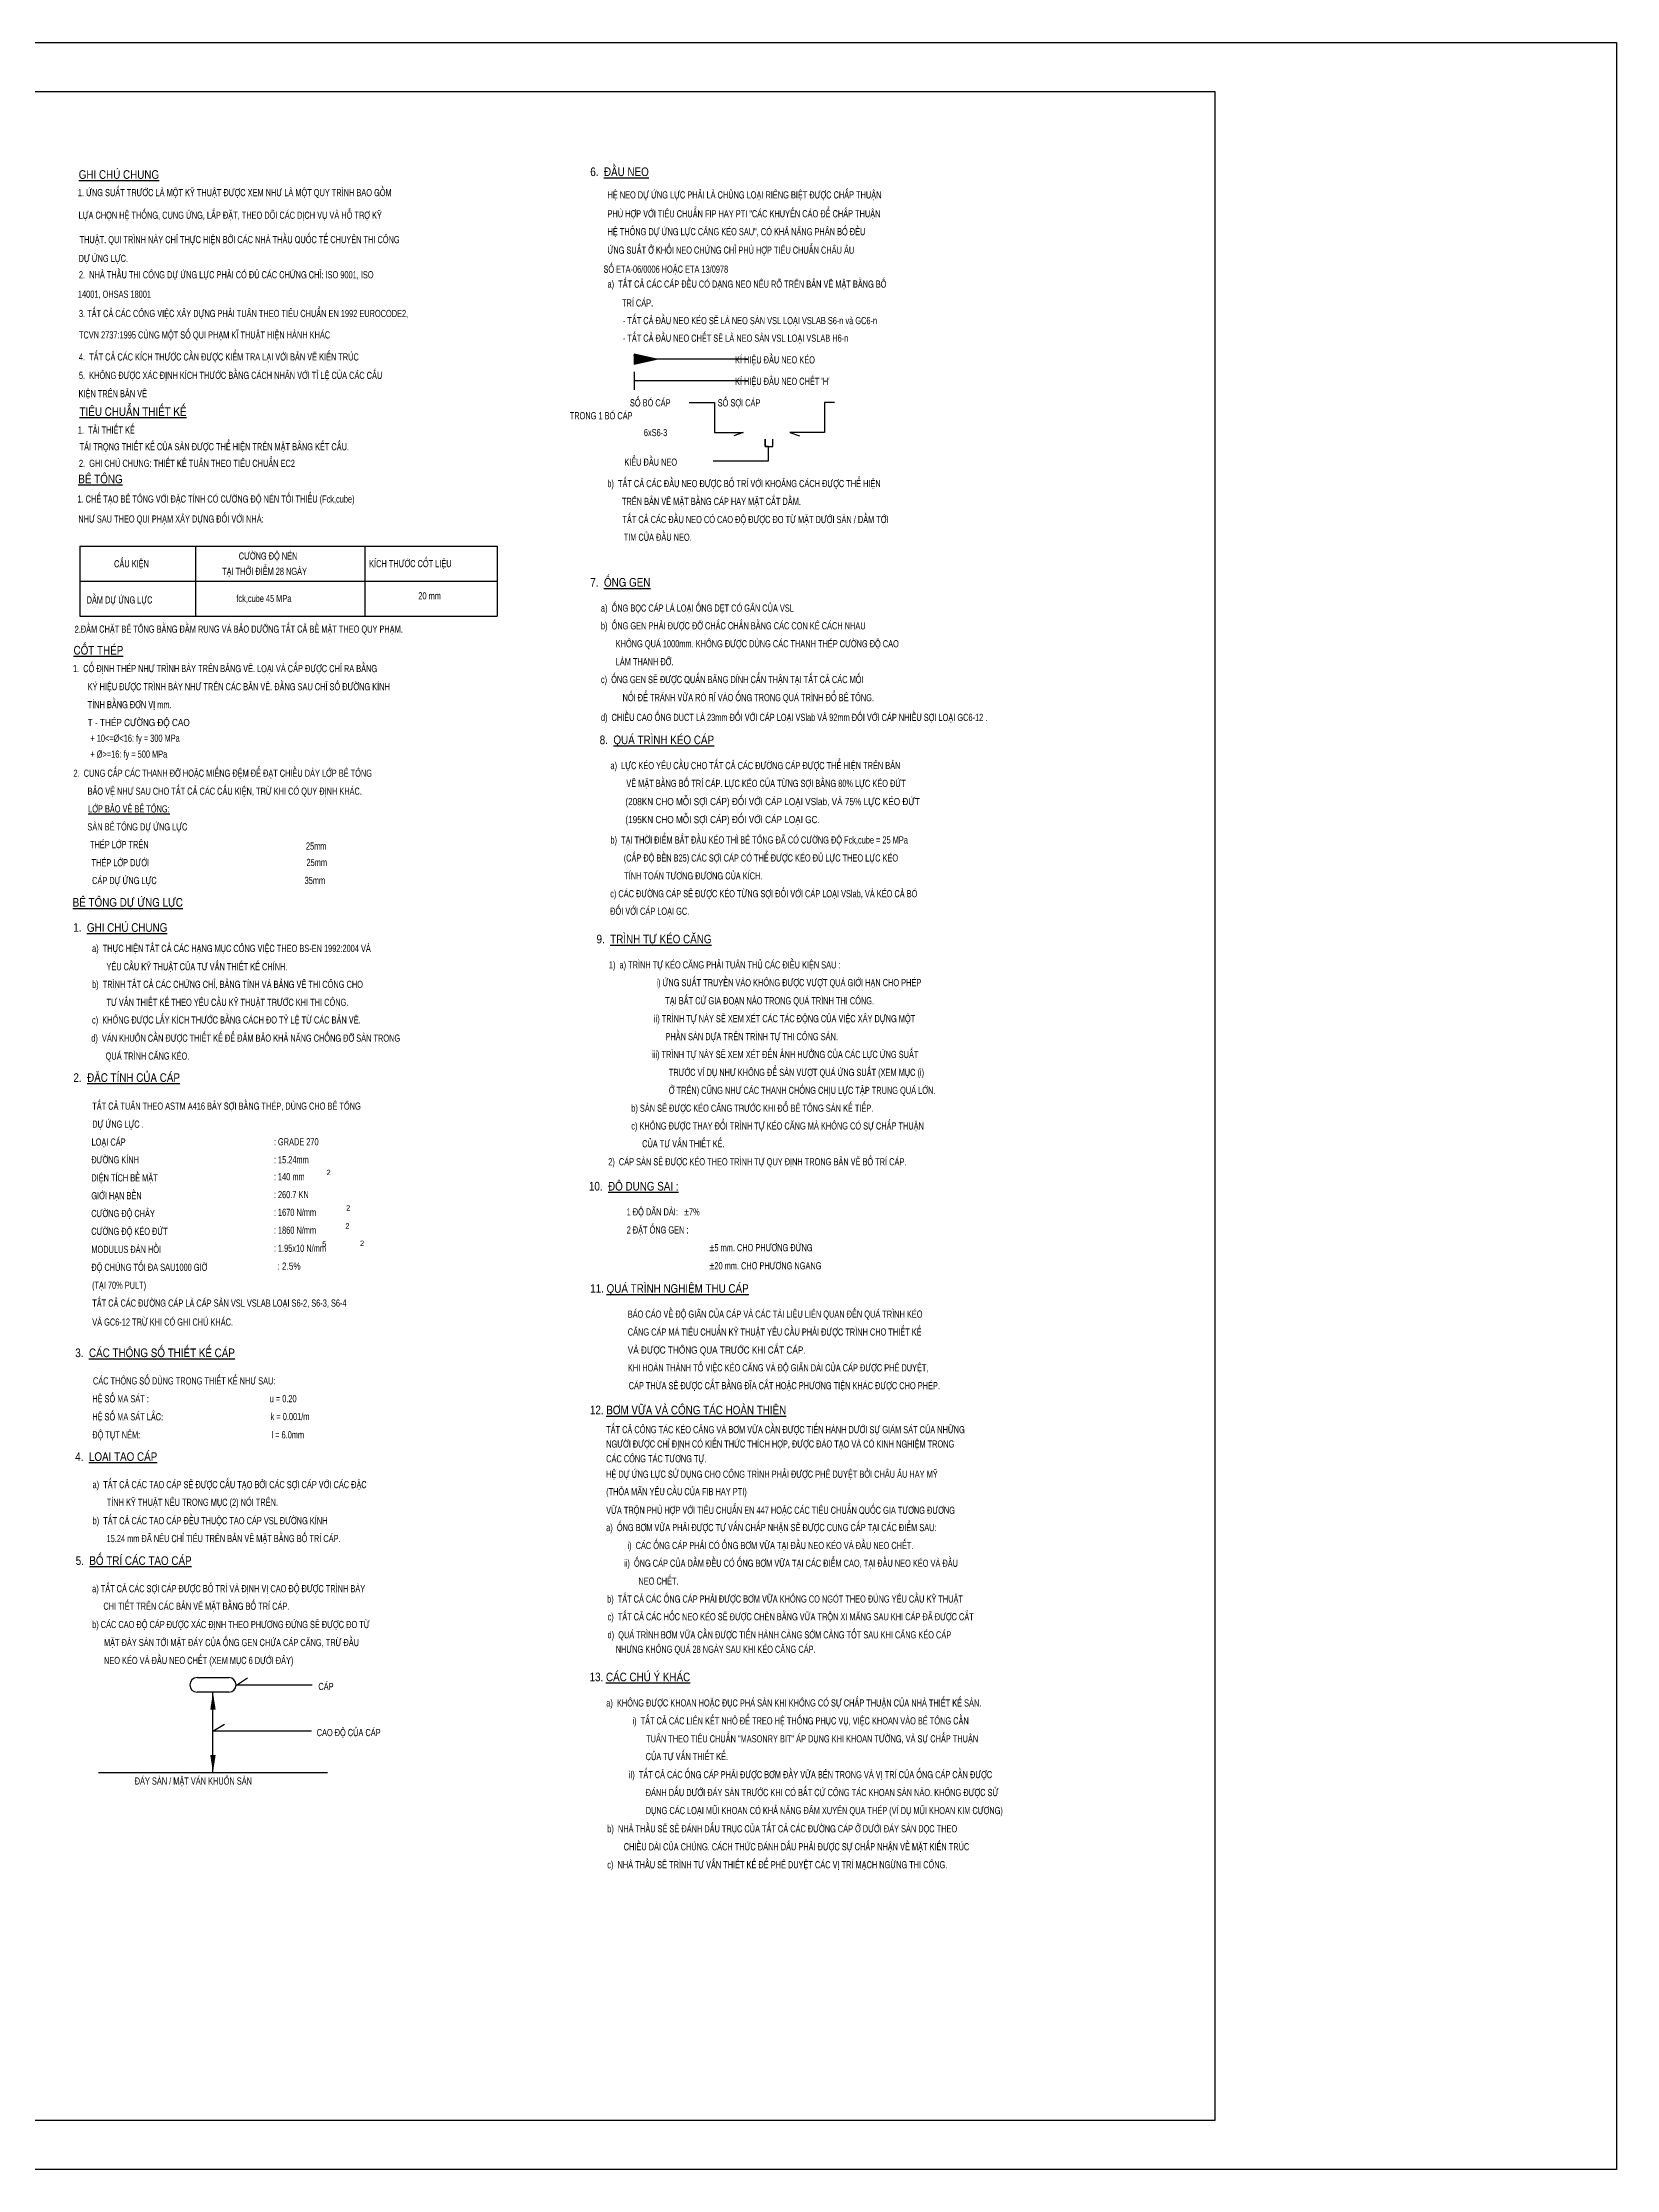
# Model space of a CAD drawing. Header units: millimetres. Extents: x -241424 to 696054, y -125618 to 93710.
# Drawn here: x 548893 to 592839, y -70002 to -10602 of the extents above; entities that cross this region are included whole.
import ezdxf
from ezdxf.enums import TextEntityAlignment as Align

# ---------------------------------------------------------------- set-up
doc = ezdxf.new("R2010")
doc.units = ezdxf.units.MM
doc.header["$LTSCALE"] = 7
doc.layers.get('0').update_dxf_attribs({"linetype": 'CONTINUOUS'})
doc.layers.get('Defpoints').update_dxf_attribs({"color": 6, "linetype": 'CONTINUOUS'})
for name, color, linetype in [('CDC_05_STEEL', 4, 'CONTINUOUS'), ('KC-Chidan', 9, 'CONTINUOUS'), ('STEEL', 5, 'CONTINUOUS'), ('STLEA', 2, 'CONTINUOUS'), ('STSEC', 3, 'CONTINUOUS'), ('STTXT80', 7, 'CONTINUOUS')]:
    doc.layers.add(name, color=color, linetype=linetype)
doc.styles.add('CENT', font='')
doc.styles.get('CENT').set_extended_font_data('VNI-Helve-Condense')

msp = doc.modelspace()

# ---------------------------------------------------------------- hatches: boundary and pattern name
at = {"layer": 'CDC_05_STEEL'}
h = msp.add_hatch(dxfattribs=at)
h.set_pattern_fill('ANSI31', color=3, scale=50, style=0)
h.set_pattern_definition([(45, (498007.374, -71823.805), (-4.4194174, 4.4194174), [])])
h.paths.add_polyline_path([(565411.3, -19441), (565411.3, -19586.8), (566032.5, -19441)])
h.paths.add_polyline_path([(566032.5, -19441), (565411.3, -19301.4), (565411.3, -19441)])

# ---------------------------------------------------------------- linework, layer by layer
for p, q in [((549937.2, -24666.7), (561588.7, -24666.7)), ((549937.2, -24666.7), (549937.2, -26627.1)), ((553176.1, -26627.1), (553176.1, -24666.7)), ((557897.9, -26627.1), (557897.9, -24666.7)), ((561588.7, -24666.7), (561588.7, -26627.1)), ((549937.2, -25641), (561588.7, -25641)), ((549937.2, -26627.1), (561588.7, -26627.1))]:
    msp.add_line(p, q)
at = {"layer": 'CDC_05_STEEL', "color": 3}
msp.add_lwpolyline([(566032.5, -19441), (565411.3, -19301.4), (565411.3, -19586.8)], close=True, dxfattribs=at)
at = {"layer": 'STEEL'}
for p, q in [((568598.6, -19441), (566032.5, -19441)), ((565411.3, -19797.9), (565411.3, -20297.9)), ((568598.6, -20047.9), (565411.3, -20047.9))]:
    msp.add_line(p, q, dxfattribs=at)
at = {"layer": 'STLEA'}
msp.add_line((553651, -58919.9), (553651, -56673), dxfattribs=at)
for points in [[(556416.2, -56474.8), (554309, -56474.8), (554618.6, -56275)], [(556403.3, -57764.2), (553651, -57764.2), (553971.8, -57564.3)]]:
    msp.add_lwpolyline(points, dxfattribs=at)
at = {"layer": 'STSEC'}
for points in [[(553651, -56673, 0, 150, 0), (553651, -57161.2, 150, 150, 0)], [(553651, -58919.9, 0, 150, 0), (553651, -58431.7, 150, 150, 0)]]:
    msp.add_lwpolyline(points, format="xyseb", dxfattribs=at)
at = {"layer": 'STTXT80'}
for p, q in [((553208.4, -56264), (554093.5, -56264)), ((554093.5, -56673), (553208.4, -56673)), ((550455.7, -58919.9), (556846.3, -58919.9))]:
    msp.add_line(p, q, dxfattribs=at)
for points in [[(566948.8, -20656.3), (567652.3, -20656.3), (567652.3, -21490.1), (568458.8, -21490.1), (568195, -21585.6)], [(571005.1, -20656.3), (570724.8, -20656.3), (570724.8, -21490.1), (569761.9, -21490.1), (570025.7, -21585.6)], [(567621.4, -22288.7), (569166.8, -22288.7), (569166.8, -21886.3), (569071.9, -21886.3), (569071.9, -21683.7), (569071.9, -21886.3), (569281.5, -21886.3), (569281.5, -21683.7)]]:
    msp.add_lwpolyline(points, dxfattribs=at)
for centre, start, end in [((553208.4, -56468.5), 90, 180), ((554093.5, -56468.5), 0, 90), ((553208.4, -56468.5), 180, 270), ((554093.5, -56468.5), 270, 0)]:
    msp.add_arc(centre, 204.5, start, end, dxfattribs=at)

# ---------------------------------------------------------------- texts
at = {"color": 6, "style": 'CENT'}
for s, p in [('%%UGHI CHUÙ CHUNG', (549903, -14408.4)), ('6.  %%UÑAÀU NEO', (564186.8, -14331.1)), ('%%UTIEÂU CHUAÅN THIEÁT KEÁ', (549925.9, -21029.4)), ('%%UBEÂ TOÂNG', (549891.6, -22910.8)), ('7.  %%uOÁNG GEN', (564186.8, -25798.4)), ('%%UCOÁT THEÙP', (549759.1, -27693.7)), ('8.  %%uQUAÙ TRÌNH KEÙO CAÙP', (564449.8, -30196.8)), ('%%UBEÂ TOÂNG DÖÏ ÖÙNG LÖÏC', (549733.6, -34735.6)), ('1.  %%uGHI CHUÙ CHUNG', (549750.1, -35437.2)), ('9.  %%uTRÌNH TÖÏ KEÙO CAÊNG', (564360.6, -35759.3)), ('2.  %%uÑAËC TÍNH CUÛA CAÙP', (549755.2, -39628.7)), ('10.  %%UÑOÄ DUNG SAI :', (564147.3, -42662.6)), ('11. %%uQUAÙ TRÌNH NGHIEÄM THU CAÙP', (564183.8, -45518.3)), ('3.  %%uCAÙC THOÂNG SOÁ THIEÁT KEÁ CAÙP', (549807.2, -47314.9)), ('12. %%uBÔM VÖÕA VAØ COÂNG TAÙC HOAØN THIEÄN', (564175.2, -48912.4)), ('4.  %%ULOAÏI TAO CAÙP', (549806, -50213.4)), ('5.  %%UBOÁ TRÍ CAÙC TAO CAÙP', (549818.1, -53118.5)), ('13. %%uCAÙC CHUÙ YÙ KHAÙC', (564166, -56368))]:
    msp.add_text(s, height=240, dxfattribs=at).set_placement(p)
at = {"style": 'CENT', "width": 0.9}
for s, p in [('1. ÖÙNG SUAÁT TRÖÔÙC LAØ MOÄT KYÕ THUAÄT ÑÖÔÏC XEM NHÖ LAØ MOÄT QUY TRÌNH BAO GOÀM', (549880.1, -14893.2)), ('HEÄ NEO DÖÏ ÖÙNG LÖÏC PHAÛI LAØ CHUÛNG LOAÏI RIEÂNG BIEÄT ÑÖÔÏC CHAÁP THUAÄN ', (564667.5, -14956.9)), ('LÖÏA CHOÏN HEÄ THOÁNG, CUNG ÖÙNG, LAÉP ÑAËT, THEO DOÕI CAÙC DÒCH VUÏ VAØ HOÃ TRÔÏ KYÕ', (549899.2, -15524.4)), ('PHUØ HÔÏP VÔÙI TIEÂU CHUAÅN FIP HAY PTI "CAÙC KHUYEÁN CAÙO ÑEÅ CHAÁP THUAÄN ', (564667.5, -15484.4)), ('THUAÄT. QUI TRÌNH NAØY CHÆ THÖÏC HIEÄN BÔÛI CAÙC NHAØ THAÀU QUOÁC TEÁ CHUYEÂN THI COÂNG', (549927.8, -16206.2)), ('HEÄ THOÁNG DÖÏ ÖÙNG LÖÏC CAÊNG KEÙO SAU", COÙ KHAÛ NAÊNG PHAÂN BOÁ ÑEÀU ', (564667.5, -15984.4)), ('DÖÏ ÖÙNG LÖÏC.', (549899.2, -16732.4)), ('ÖÙNG SUAÁT ÔÛ KHOÁI NEO CHÖÙNG CHÆ PHUØ HÔÏP TIEÂU CHUAÅN CHAÂU AÂU ', (564667.5, -16499.9)), ('2.  NHAØ THAÀU THI COÂNG DÖÏ ÖÙNG LÖÏC PHAÛI COÙ ÑUÛ CAÙC CHÖÙNG CHÆ: ISO 9001, ISO', (549908.7, -17187.2)), (' SOÁ ETA-06/0006 HOAËC ETA 13/0978 ', (564497.7, -17031.9)), ('a)  TAÁT CAÛ CAÙC CAÙP ÑEÀU COÙ DAÏNG NEO NEÂU ROÕ TREÂN BAÛN VEÕ MAËT BAÈNG BOÁ', (564667.5, -17447.9)), ('14001, OHSAS 18001', (549880.1, -17730.7)), ('TRÍ CAÙP.', (565071.9, -17974.9)), ('3. TAÁT CAÛ CAÙC COÂNG VIEÄC XAÂY DÖÏNG PHAÛI TUAÂN THEO TIEÂU CHUAÅN EN 1992 EUROCODE2,', (549908.7, -18269.3)), ('- TAÁT CAÛ ÑAÀU NEO KEÙO SEÕ LAØ NEO SAØN VSL LOAÏI VSLAB S6-n vaø GC6-n', (565096.2, -18467.6)), ('TCVN 2737:1995 CUØNG MOÄT SOÁ QUI PHAÏM KÓ THUAÄT HIEÄN HAØNH KHAÙC', (549908.7, -18867.6)), ('- TAÁT CAÛ ÑAÀU NEO CHEÁT SEÕ LAØ NEO SAØN VSL LOAÏI VSLAB H6-n', (565096.2, -18958.6)), ('4.  TAÁT CAÛ CAÙC KÍCH THÖÔÙC CAÀN ÑÖÔÏC KIEÅM TRA LAÏI VÔÙI BAÛN VEÕ KIEÁN TRUÙC', (549908.7, -19482.4)), ('                KÍ HIEÄU ÑAÀU NEO KEÙO', (567309.9, -19564.6)), ('5.  KHOÂNG ÑÖÔÏC XAÙC ÑÒNH KÍCH THÖÔÙC BAÈNG CAÙCH NHAÂN VÔÙI TÆ LEÄ CUÛA CAÙC CAÁU', (549908.7, -19996.7)), ("                KÍ HIEÄU ÑAÀU NEO CHEÁT 'H'", (567309.9, -20164.3)), ('KIEÄN TREÂN BAÛN VEÕ', (549899.2, -20508.9)), ('SOÁ BOÙ CAÙP                       SOÁ SÔÏI CAÙP', (565293.5, -20763.9)), ('1.  TAÛI THIEÁT KEÁ', (549880.1, -21525.6)), ('                                                           TRONG 1 BOÙ CAÙP', (560230.7, -21124.3)), ('TAÛI TROÏNG THIEÁT KEÁ CUÛA SAØN ÑÖÔÏC THEÅ HIEÄN TREÂN MAËT BAÈNG KEÁT CAÁU.', (549927.8, -21989.8)), ('                        6xS6-3', (564305.9, -21594.2)), ('2.  GHI CHUÙ CHUNG: THIEÁT KEÁ TUAÂN THEO TIEÂU CHUAÅN EC2', (549908.7, -22454.1)), ('KIEÅU ÑAÀU NEO', (565136.1, -22420.6)), ('1. CHEÁ TAÏO BEÂ TOÂNG VÔÙI ÑAËC TÍNH COÙ CÖÔØNG ÑOÄ NEÙN TOÁI THIEÅU (Fck,cube)', (549868.7, -23450.8)), ('b)  TAÁT CAÛ CAÙC ÑAÀU NEO ÑÖÔÏC BOÁ TRÍ VÔÙI KHOAÛNG CAÙCH ÑÖÔÏC THEÅ HIEÄN', (564662.9, -23019.6)), ('NHÖ SAU THEO QUI PHAÏM XAÂY DÖÏNG ÑOÁI VÔÙI NHAØ:', (549891.6, -24007.9)), ('TREÂN BAÛN VEÕ MAËT BAÈNG CAÙP HAY MAËT CAÉT DAÀM.', (565070.6, -23517.7)), ('TAÁT CAÛ CAÙC ÑAÀU NEO COÙ CAO ÑOÄ ÑÖÔÏC ÑO TÖØ MAËT DÖÔÙI SAØN / DAÀM TÔÙI ', (565083.8, -24023.5)), ('TIM CUÛA ÑAÀU NEO.', (565119.1, -24518.3)), ('CÖÔØNG ÑOÄ NEÙN', (554371.3, -25041.8)), ('CAÁU KIEÄN', (550889.8, -25257.8)), ('TAÏI THÔÛI ÑIEÅM 28 NGAØY', (553908, -25471)), ('KÍCH THÖÔÙC COÁT LIEÄU', (558011.9, -25254.5)), ('DAÀM DÖÏ ÖÙNG LÖÏC', (550124, -26269)), ('fck,cube 45 MPa', (554304.9, -26228.6)), ('20 mm', (559385.6, -26154.3)), ('a)  OÁNG BOÏC CAÙP LAØ LOAÏI OÁNG DEÏT COÙ GAÂN CUÛA VSL', (564483.1, -26496.7)), ('b)  OÁNG GEN PHAÛI ÑÖÔÏC ÑÔÕ CHAÉC CHAÉN BAÈNG CAÙC CON KEÂ CAÙCH NHAU', (564483.1, -26991.1)), ('2.ÑAÀM CHAËT BEÂ TOÂNG BAÈNG ÑAÀM RUNG VAØ BAÛO DÖÔÕNG TAÁT CAÛ BEÀ MAËT THEO QUY PHAÏM.', (549790.6, -27083.8)), ('KHOÂNG QUAÙ 1000mm. KHOÂNG ÑÖÔÏC DUØNG CAÙC THANH THEÙP CÖÔØNG ÑOÄ CAO ', (564896.2, -27492.2)), ('1.  COÁ ÑÒNH THEÙP NHÖ TRÌNH BAØY TREÂN BAÛNG VEÕ. LOAÏI VAØ CAÁP ÑÖÔÏC CHÆ RA BAÈNG', (549742.6, -28186.5)), ('LAØM THANH ÑÔÕ.', (564896.1, -27994.9)), ('KYÙ HIEÄU ÑÖÔÏC TRÌNH BAØY NHÖ TREÂN CAÙC BAÛN VEÕ. ÑAÈNG SAU CHÆ SOÁ ÑÖÔØNG KÍNH', (550152, -28692.8)), ('c)  OÁNG GEN SEÕ ÑÖÔÏC QUAÁN BAÊNG DÍNH CAÅN THAÄN TAÏI TAÁT CAÛ CAÙC MOÁI', (564483.1, -28492.3)), ('TÍNH BAÈNG ÑÔN VÒ mm.', (550152, -29194.1)), ('NOÁI ÑEÅ TRAÙNH VÖÕA ROØ RÆ VAØO OÁNG TRONG QUAÙ TRÌNH ÑOÅ BEÂ TOÂNG. ', (565088.5, -28997.4)), ('d)  CHIEÀU CAO OÁNG DUCT LAØ 23mm ÑOÁI VÔÙI CAÙP LOAÏI VSlab VAØ 92mm ÑOÁI VÔÙI CAÙP NHIEÀU SÔÏI LOAÏI GC6-12 .', (564483.1, -29549.8)), ('    + 10<=%%C<16: fy = 300 MPa', (550000.3, -30131)), ('2.  CUNG CAÁP CAÙC THANH ÑÔÕ HOAËC MIEÁNG ÑEÄM ÑEÅ ÑAÏT CHIEÀU DAØY LÔÙP BEÂ TOÂNG', (549754.7, -31108.5)), ('    + %%C>=16: fy = 500 MPa', (550000.3, -30575.5)), ('a)  LÖÏC KEÙO YEÂU CAÀU CHO TAÁT CAÛ CAÙC ÑÖÔØNG CAÙP ÑÖÔÏC THEÅ HIEÄN TREÂN BAÛN', (564749.9, -30895.3)), ('BAÛO VEÄ NHÖ SAU CHO TAÁT CAÛ CAÙC CAÁU KIEÄN, TRÖØ KHI COÙ QUY ÑÒNH KHAÙC.', (550150.6, -31609.9)), ('VEÕ MAËT BAÈNG BOÁ TRÍ CAÙP. LÖÏC KEÙO CUÛA TÖØNG SÔÏI BAÈNG 80%%% LÖÏC KEÙO ÑÖÙT', (565191.7, -31393.2)), ('%%ULÔÙP BAÛO VEÄ BEÂ TOÂNG:', (550166, -32104.5)), ('SAØN BEÂ TOÂNG DÖÏ ÖÙNG LÖÏC ', (550145.7, -32607.1)), ('b)  TAÏI THÔØI ÑIEÅM BAÉT ÑAÀU KEÙO THÌ BEÂ TOÂNG ÑAÕ COÙ CÖÔØNG ÑOÄ Fck,cube = 25 MPa ', (564748.8, -32972.1)), ('THEÙP LÔÙP TREÂN', (550218.1, -33102)), ('25mm', (556246.8, -33143.3)), ('(CAÁP ÑOÄ BEÀN B25) CAÙC SÔÏI CAÙP COÙ THEÅ ÑÖÔÏC KEÙO ÑUÛ LÖÏC THEO LÖÏC KEÙO ', (565119.9, -33475.9)), ('THEÙP LÔÙP DÖÔÙI', (550261.2, -33608.2)), ('CAÙP DÖÏ ÖÙNG LÖÏC', (550276, -34105.1)), ('25mm', (556262.5, -33600.2)), ('TÍNH TOAÙN TÖÔNG ÑÖÔNG CUÛA KÍCH.', (565133.2, -33974.7)), ('35mm', (556210.1, -34103)), ('c) CAÙC ÑÖÔØNG CAÙP SEÕ ÑÖÔÏC KEÙO TÖØNG SÔÏI ÑOÁI VÔÙI CAÙP LOAÏI VSlab, VAØ KEÙO CAÛ BOÙ', (564741.9, -34473.3)), ('ÑOÁI VÔÙI CAÙP LOAÏI GC.', (564741.9, -34962.3)), ('a)  THÖÏC HIEÄN TAÁT CAÛ CAÙC HAÏNG MUÏC COÂNG VIEÄC THEO BS-EN 1992:2004 VAØ', (550275.6, -36001)), ('YEÂU CAÀU KYÕ THUAÄT CUÛA TÖ VAÁN THIEÁT KEÁ CHÍNH.', (550676.6, -36512.5)), ('1)  a) TRÌNH TÖÏ KEÙO CAÊNG PHAÛI TUAÂN THUÛ CAÙC ÑIEÀU KIEÄN SAU :', (564704.6, -36460.6)), ('b)  TRÌNH TAÁT CAÛ CAÙC CHÖÙNG CHÆ, BAÛNG TÍNH VAØ BAÛNG VEÕ THI COÂNG CHO ', (550274.9, -37005.4)), ('i) ÖÙNG SUAÁT TRUYEÀN VAØO KHOÂNG ÑÖÔÏC VÖÔÏT QUAÙ GIÔÙI HAÏN CHO PHEÙP', (566031.1, -36957)), ('TÖ VAÁN THIEÁT KEÁ THEO YEÂU CAÀU KYÕ THUAÄT TRÖÔÙC KHI THI COÂNG.', (550678.3, -37506.9)), ('TAÏI BAÁT CÖÙ GIA ÑOAÏN NAØO TRONG QUAÙ TRÌNH THI COÂNG.', (566281.8, -37462.6)), ('c)  KHOÂNG ÑÖÔÏC LAÁY KÍCH THÖÔÙC BAÈNG CAÙCH ÑO TYÛ LEÄ TÖØ CAÙC BAÛN VEÕ.', (550273.9, -37999.4)), ('ii) TRÌNH TÖÏ NAØY SEÕ XEM XEÙT CAÙC TAÙC ÑOÄNG CUÛA VIEÄC XAÂY DÖÏNG MOÄT', (565964.1, -37963)), ('d)  VAÙN KHUOÂN CAÀN ÑÖÔÏC THIEÁT KEÁ ÑEÅ ÑAÛM BAÛO KHAÛ NAÊNG CHOÁNG ÑÔÕ SAØN TRONG ', (550252.8, -38506.6)), ('PHAÀN SAØN DÖÏA TREÂN TRÌNH TÖÏ THI COÂNG SAØN.', (566287.8, -38465.4)), ('QUAÙ TRÌNH CAÊNG KEÙO.', (550654.4, -39007.4)), ('iii) TRÌNH TÖÏ NAØY SEÕ XEM XEÙT ÑEÁN AÛNH HÖÔÛNG CUÛA CAÙC LÖÏC ÖÙNG SUAÁT', (565913.1, -38962.8)), ('TRÖÔÙC VÍ DUÏ NHÖ KHOÂNG ÑEÅ SAØN VÖÔÏT QUAÙ ÖÙNG SUAÁT (XEM MUÏC (i) ', (566379.1, -39464.4)), ('ÔÛ TREÂN) CUÕNG NHÖ CAÙC THANH CHOÁNG CHÒU LÖÏC TAÄP TRUNG QUAÙ LÔÙN.', (566379.1, -39965.2)), ('TAÁT CAÛ TUAÂN THEO ASTM A416 BAÛY SÔÏI BAÈNG THEÙP, DUØNG CHO BEÂ TOÂNG', (550280.2, -40404.9)), ('b) SAØN SEÕ ÑÖÔÏC KEÙO CAÊNG TRÖÔÙC KHI ÑOÅ BEÂ TOÂNG SAØN KEÁ TIEÁP. ', (565331.4, -40462.9)), ('DÖÏ ÖÙNG LÖÏC .', (550280.2, -40909.6)), ('c) KHOÂNG ÑÖÔÏC THAY ÑOÅI TRÌNH TÖÏ KEÙO CAÊNG MAØ KHOÂNG COÙ SÖÏ CHAÁP THUAÄN', (565331.4, -40959.2)), ('LOAÏI CAÙP ', (550261.8, -41409.2)), (': GRADE 270', (555351.4, -41401.6)), ('CUÛA TÖ VAÁN THIEÁT KEÁ.', (565635, -41456.9)), ('ÑÖÔØNG KÍNH', (550254.9, -41904.3)), ('DIEÄN TÍCH BEÀ MAËT', (550254.9, -42409.1)), (': 15.24mm', (555351.4, -41902.9)), (': 140 mm', (555351.4, -42377)), ('2)  CAÙP SAØN SEÕ ÑÖÔÏC KEÙO THEO TRÌNH TÖÏ QUY ÑÒNH TRONG BAÛN VEÕ BOÁ TRÍ CAÙP.', (564686.6, -41959.6)), ('GIÔÙI HAÏN BEÀN', (550254.9, -42908.3)), (': 260.7 KN', (555351.4, -42876.2)), ('CÖÔØNG ÑOÄ CHAÛY', (550254.9, -43404.5)), (': 1670 N/mm', (555351.4, -43372.4)), ('1 ÑOÄ DAÕN DAØI:   %%P7%', (565201.8, -43358.8)), ('CÖÔØNG ÑOÄ KEÙO ÑÖÙT', (550254.9, -43902.6)), (': 1860 N/mm', (555351.4, -43870.5)), ('2 ÑAËT OÁNG GEN :', (565201.8, -43864.1)), ('MODULUS ÑAØN HOÀI', (550254.9, -44406.7)), (': 1.95x10 N/mm', (555351.4, -44374.6)), ('%%P5 mm. CHO PHÖÔNG ÑÖÙNG', (567513.5, -44358.6)), ('ÑOÄ CHUØNG TOÁI ÑA SAU1000 GIÔØ', (550254.9, -44907)), ('%%P20 mm. CHO PHÖÔNG NGANG', (567513.5, -44864.4)), ('TAÁT CAÛ CAÙC ÑÖÔØNG CAÙP LAØ CAÙP SAØN VSL VSLAB LOAÏI S6-2, S6-3, S6-4 ', (550280.2, -45906.4)), ('(TAÏI 70%%% PULT)', (550273.2, -45407)), ('VAØ GC6-12 TRÖØ KHI COÙ GHI CHUÙ KHAÙC.', (550280.2, -46436.4)), ('BAÙO CAÙO VEÀ ÑOÄ GIAÕN CUÛA CAÙP VAØ CAÙC TAØI LIEÄU LIEÂN QUAN ÑEÁN QUAÙ TRÌNH KEÙO', (565232.7, -46214.7)), ('CAÊNG CAÙP MAØ TIEÂU CHUAÅN KYÕ THUAÄT YEÂU CAÀU PHAÛI ÑÖÔÏC TRÌNH CHO THIEÁT KEÁ', (565232.7, -46713.5)), ('KHI HOAØN THAØNH TOÁ VIEÄC KEÙO CAÊNG VAØ ÑOÄ GIAÕN DAØI CUÛA CAÙP ÑÖÔÏC PHEÂ DUYEÄT,', (565237.5, -47713)), ('CAÙC THOÂNG SOÁ DUØNG TRONG THIEÁT KEÁ NHÖ SAU:', (550299.8, -48078.9)), (' CAÙP THÖØA SEÕ ÑÖÔÏC CAÉT BAÈNG ÑÓA CAÉT HOAËC PHÖÔNG TIEÄN KHAÙC ÑÖÔÏC CHO PHEÙP.', (565200.9, -48212.4)), ('HEÄ SOÁ MA SAÙT :', (550281.6, -48579.2)), ('u = 0.20', (555234.6, -48575.8)), ('HEÄ SOÁ MA SAÙT LAÉC:', (550281.6, -49082)), ('k = 0.001/m', (555261.5, -49075.6)), ('TAÁT CAÛ COÂNG TAÙC KEÙO CAÊNG VAØ BÔM VÖÕA CAÀN ÑÖÔÏC TIEÁN HAØNH DÖÔÙI SÖÏ GIAÙM SAÙT CUÛA NHÖÕNG', (564629.9, -49441.1)), ('ÑOÄ TUÏT NEÂM:', (550281.6, -49585.3)), ('l = 6.0mm', (555284.7, -49585.3)), ('NGÖÔØI ÑÖÔÏC CHÆ ÑÒNH COÙ KIEÁN THÖÙC THÍCH HÔÏP, ÑÖÔÏC ÑAØO TAÏO VAØ COÙ KINH NGHIEÄM TRONG', (564629.9, -49841.1)), ('CAÙC COÂNG TAÙC TÖÔNG TÖÏ.', (564629.9, -50253.1)), ('HEÄ DÖÏ ÖÙNG LÖÏC SÖÛ DUÏNG CHO COÂNG TRÌNH PHAÛI ÑÖÔÏC PHEÂ DUYEÄT BÔÛI CHAÂU AÂU HAY MYÕ ', (564629.9, -50685.1)), ('a)  TAÁT CAÛ CAÙC TAO CAÙP SEÕ ÑÖÔÏC CAÁU TAÏO BÔÛI CAÙC SÔÏI CAÙP VÔÙI CAÙC ÑAËC ', (550288.8, -50975.7)), ('(THOÛA MAÕN YEÂU CAÀU CUÛA FIB HAY PTI)', (564629.9, -51172.1)), ('TÍNH KYÕ THUAÄT NEÂU TRONG MUÏC (2) NOÙI TREÂN.', (550683.4, -51469.5)), ('VÖÕA TROÄN PHUØ HÔÏP VÔÙI TIEÂU CHUAÅN EN 447 HOAËC CAÙC TIEÂU CHUAÅN QUOÁC GIA TÖÔNG ÑÖÔNG', (564629.9, -51692.1)), ('b)  TAÁT CAÛ CAÙC TAO CAÙP ÑEÀU THUOÄC TAO CAÙP VSL ÑÖÔØNG KÍNH ', (550289.4, -51982.3)), ('15.24 mm ÑAÕ NEÂU CHÆ TIEÂU TREÂN BAÛN VEÕ MAËT BAÈNG BOÁ TRÍ CAÙP.', (550681.3, -52481.4)), ('a)  OÁNG BÔM VÖÕA PHAÛI ÑÖÔÏC TÖ VAÁN CHAÁP NHAÄN SEÕ ÑÖÔÏC CUNG CAÁP TAÏI CAÙC ÑIEÅM SAU:', (564629.9, -52176.1)), ('i)  CAÙC OÁNG CAÙP PHAÛI COÙ OÁNG BÔM VÖÕA TAÏI ÑAÀU NEO KEÙO VAØ ÑAÀU NEO CHEÁT.', (565223.1, -52676.1)), ('ii)  OÁNG CAÙP CUÛA DAÀM ÑEÀU COÙ OÁNG BÔM VÖÕA TAÏI CAÙC ÑIEÅM CAO, TAÏI ÑAÀU NEO KEÙO VAØ ÑAÀU', (565130.7, -53171.4)), ('NEO CHEÁT.', (565530.4, -53670.9)), ('a) TAÁT CAÛ CAÙC SÔÏI CAÙP ÑÖÔÏC BOÁ TRÍ VAØ ÑÒNH VÒ CAO ÑOÄ ÑÖÔÏC TRÌNH BAØY', (550277.3, -53882.3)), ('b)  TAÁT CAÛ CAÙC OÁNG CAÙP PHAÛI ÑÖÔÏC BÔM VÖÕA KHOÂNG CO NGOÙT THEO ÑUÙNG YEÂU CAÀU KYÕ THUAÄT', (564655.6, -54170.4)), ('b) CAÙC CAO ÑOÄ CAÙP ÑÖÔÏC XAÙC ÑÒNH THEO PHÖÔNG ÑÖÙNG SEÕ ÑÖÔÏC ÑO TÖØ', (550277.3, -54882.9)), ('CHI TIEÁT TREÂN CAÙC BAÛN VEÕ MAËT BAÈNG BOÁ TRÍ CAÙP.', (550592.4, -54371.3)), ('c)  TAÁT CAÛ CAÙC HOÁC NEO KEÙO SEÕ ÑÖÔÏC CHEØN BAÈNG VÖÕA TROÄN XI MAÊNG SAU KHI CAÙP ÑAÕ ÑÖÔÏC CAÉT', (564668.2, -54666.6)), ('MAËT ÑAØY SAØN TÔÙI MAËT ÑAÙY CUÛA OÁNG GEN CHÖÙA CAÙP CAÊNG, TRÖØ ÑAÀU', (550608.1, -55386.5)), ('d)  QUAÙ TRÌNH BÔM VÖÕA CAÀN ÑÖÔÏC TIEÁN HAØNH CAØNG SÔÙM CAØNG TOÁT SAU KHI CAÊNG KEÙO CAÙP', (564668.2, -55171.2)), ('NEO KEÙO VAØ ÑAÀU NEO CHEÁT (XEM MUÏC 6 DÖÔÙI ÑAÂY)', (550608.1, -55887)), ('    NHÖNG KHOÂNG QUAÙ 28 NGAØY SAU KHI KEÙO CAÊNG CAÙP.', (564668.2, -55574.7)), ('CAÙP', (556594.7, -56613.1)), ('a)  KHOÂNG ÑÖÔÏC KHOAN HOAËC ÑUÏC PHAÙ SAØN KHI KHOÂNG COÙ SÖÏ CHAÁP THUAÄN CUÛA NHAØ THIEÁT KEÁ SAØN.', (564632.1, -57073.5)), ('i)  TAÁT CAÛ CAÙC LIEÂN KEÁT NHOÛ ÑEÅ TREO HEÄ THOÁNG PHUÏC VUÏ, VIEÄC KHOAN VAØO BEÂ TOÂNG CAÀN ', (565364.3, -57573.4)), ('CAO ÑOÄ CUÛA CAÙP', (556547.4, -57900.3)), ('TUAÂN THEO TIEÂU CHUAÅN "MASONRY BIT" AÙP DUÏNG KHI KHOAN TÖÔØNG, VAØ SÖÏ CHAÁP THUAÄN', (565746.5, -58074.8)), ('iI)  TAÁT CAÛ CAÙC OÁNG CAÙP PHAÛI ÑÖÔÏC BÔM ÑAÀY VÖÕA BEÂN TRONG VAØ VÒ TRÍ CUÛA OÁNG CAÙP CAÀN ÑÖÔÏC ', (565254.8, -59076.1)), ('CUÛA TÖ VAÁN THIEÁT KEÁ.', (565734.1, -58570.7)), ('ÑAÙY SAØN / MAËT VAÙN KHUOÂN SAØN', (551465.9, -59253.9)), ('ÑAÙNH DAÁU DÖÔÙI ÑAÙY SAØN TRÖÔÙC KHI COÙ BAÁT CÖÙ COÂNG TAÙC KHOAN SAØN NAØO. KHOÂNG ÑÖÔÏC SÖÛ', (565734.1, -59575.2)), ('DUÏNG CAÙC LOAÏI MUÕI KHOAN COÙ KHAÛ NAÊNG ÑAÂM XUYEÂN QUA THEÙP (VÍ DUÏ MUÕI KHOAN KIM CÖÔNG)', (565734.1, -60078.4)), ('b)  NHAØ THAÀU SEÕ SEÕ ÑAÙNH DAÁU TRUÏC CUÛA TAÁT CAÛ CAÙC ÑÖÔØNG CAÙP ÔÛ DÖÔÙI ÑAÙY SAØN DOÏC THEO ', (564659.8, -60587.4)), (' CHIEÀU DAØI CUÛA CHUÙNG. CAÙCH THÖÙC ÑAÙNH DAÁU PHAÛI ÑÖÔÏC SÖÏ CHAÁP NHAÄN VEÀ MAËT KIEÁN TRUÙC', (565064.3, -61089.7)), ('c)  NHAØ THAÀU SEÕ TRÌNH TÖ VAÁN THIEÁT KEÁ ÑEÅ PHEÂ DUYEÄT CAÙC VÒ TRÍ MAÏCH NGÖØNG THI COÂNG.', (564659.8, -61592.4))]:
    msp.add_text(s, height=200, dxfattribs=at).set_placement(p)
at = {"style": 'CENT'}
for s, p in [('T - THEÙP CÖÔØNG ÑOÄ CAO', (550152, -29692.5)), ('(208KN CHO MOÃI SÔÏI CAÙP) ÑOÁI VÔÙI CAÙP LOAÏI VSlab, VAØ 75%%% LÖÏC KEÙO ÑÖÙT', (565166.1, -31900.5)), ('(195KN CHO MOÃI SÔÏI CAÙP) ÑOÁI VÔÙI CAÙP LOAÏI GC.', (565166.1, -32403.5)), (': 2.5%%%', (555450.9, -44874.9)), ('VAØ ÑÖÔÏC THOÂNG QUA TRÖÔÙC KHI CAÉT CAÙP.', (565232.7, -47218.8))]:
    msp.add_text(s, height=200, dxfattribs=at).set_placement(p)
for s, p in [('2', (556880.4, -42157.3)), ('2', (557426.9, -43147.8)), ('2', (557406.6, -43649.5)), ('5', (556759.2, -44156.6)), ('2', (557814.2, -44135.4))]:
    msp.add_text(s, height=150, dxfattribs=at).set_placement(p, align=Align.MIDDLE)

# ---------------------------------------------------------------- wipeouts: each hides what was drawn before it
msp.add_wipeout([(581783.4, -22942.5), (590083.1, -22942.5), (590083.1, -23887.5), (581783.4, -23887.5)]).dxf.layer = 'KC-Chidan'

# ---------------------------------------------------------------- next in the draw order: linework, layer by layer
at = {"layer": 'Defpoints'}
for points in [[(508738.6, -10602.5), (592838.6, -10602.5), (592838.6, -70002.5), (508738.6, -70002.5)], [(510238.6, -11967.7), (581626.6, -11967.7), (581626.6, -68637.3), (510238.6, -68637.3)]]:
    msp.add_lwpolyline(points, close=True, dxfattribs=at)

doc.saveas('drawing.dxf')
